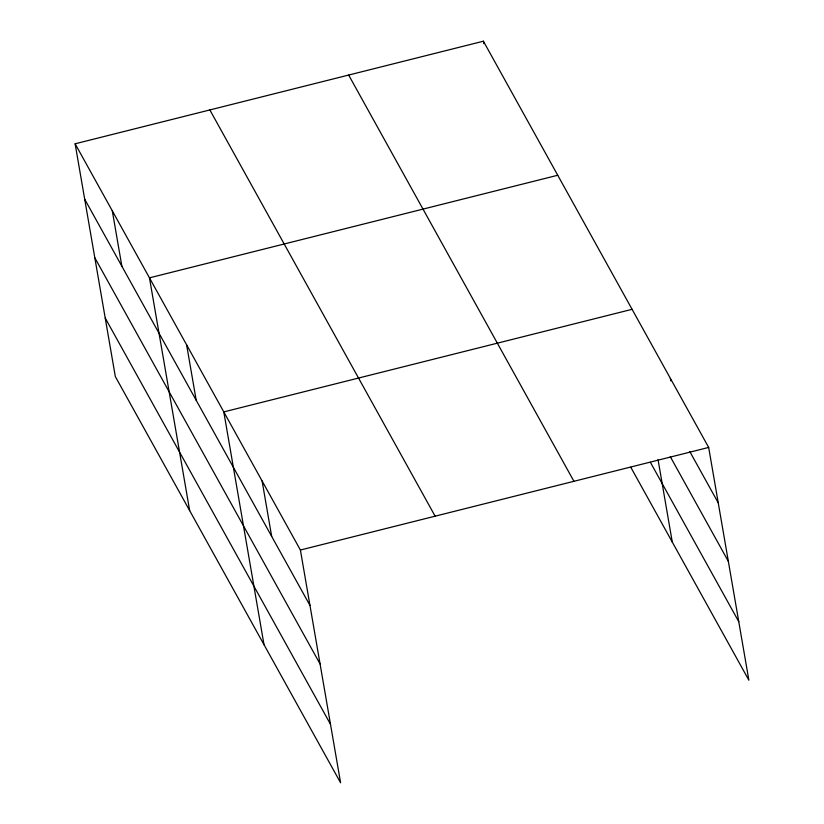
<?xml version="1.0" encoding="UTF-8"?>
<svg xmlns="http://www.w3.org/2000/svg" width="824" height="824" viewBox="0 0 824 824"><rect width="100%" height="100%" fill="white"/><g stroke="black" fill="none" stroke-linecap="round" stroke-linejoin="round"><path stroke-width="1.24" d="M75.128 143.798L300.399 550.03L340.6 782.8L115.329 376.558L75.128 143.798L483.4 41.2L708.671 447.442L748.872 680.202L630.782 467.239M557.735 175.255L149.463 277.853L189.675 510.623M632.08 309.319L223.798 411.907L264.01 644.677M300.399 550.03L708.671 447.442M689.832 451.614L718.24 502.856M670.293 456.671L728.354 561.381M650.404 462.336L738.768 621.677M348.665 75.056L573.937 481.288M209.852 109.942L435.123 516.174M84.697 199.212L309.968 605.444M94.801 257.737L320.072 663.969M105.225 318.033L330.496 724.275M670.375 378.381L670.808 380.894M658.057 459.689L672.281 542.089M483.4 41.2L483.832 43.724M262.104 480.969L271.673 536.383M186.636 344.885L196.205 400.299M112.291 210.82L121.87 266.234"/></g></svg>
